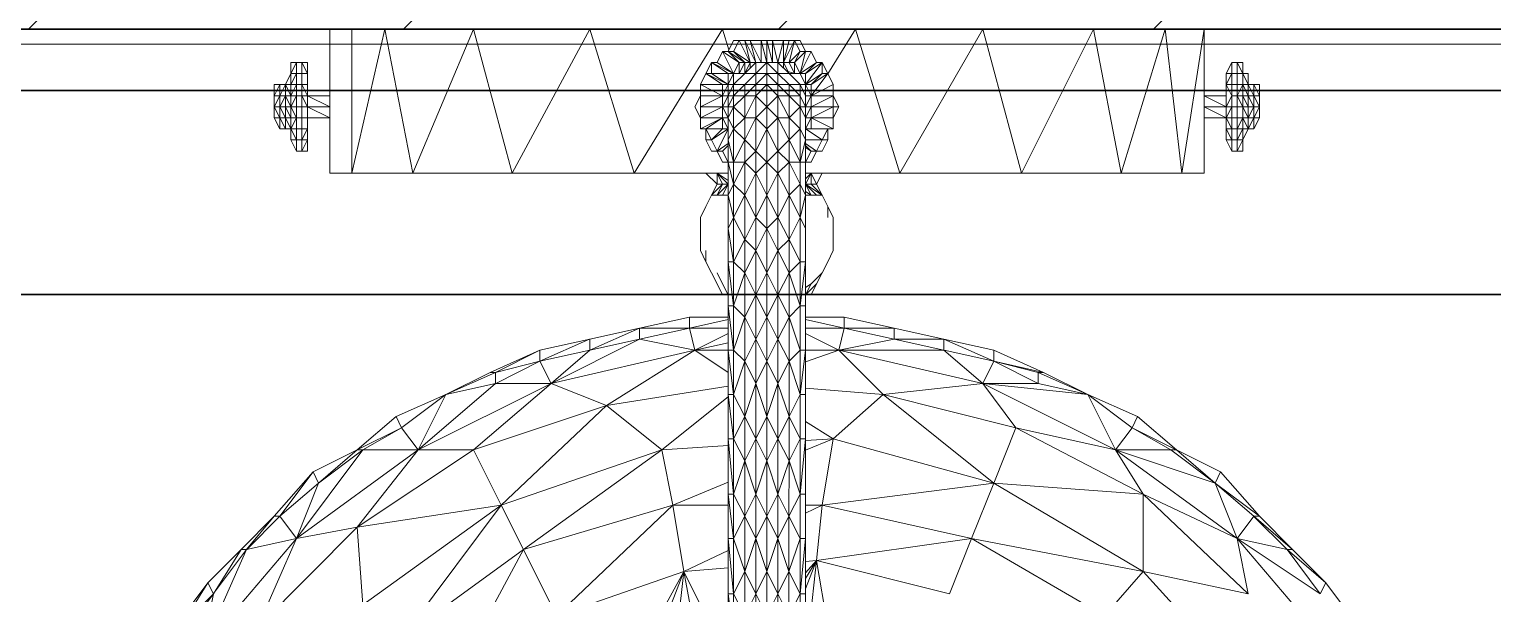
# Model space of a CAD drawing. Header units: millimetres. Extents: x 233224 to 234067, y -13631 to -11613.
# Drawn here: x 233494.55 to 233530.43, y -13573.92 to -13560.08 of the extents above; entities that cross this region are included whole.
import ezdxf

# ---------------------------------------------------------------- set-up
doc = ezdxf.new("R2010")
doc.units = ezdxf.units.MM
doc.header["$MEASUREMENT"] = 0
for name, color, linetype, lineweight, true_color in [('2D Drafting - General_Pen_No__4', 7, 'Continuous', 20, 0x029e21), ('Int - Furniture _Pen_No__4', 7, 'Continuous', 20, 0x029e21), ('Structural - Bearing_Pen_No__107', 7, 'Continuous', 13, 0xaaaaaa), ('Structural - Bearing_Pen_No__90', 7, 'Continuous', 20, 0x00bfbf)]:
    doc.layers.add(name, color=color, linetype=linetype, lineweight=lineweight, true_color=true_color)
doc.layers.add('Int - Furniture', color=7, linetype='Continuous')
doc.layers.add('Structural - Bearing', color=7, linetype='Continuous')
doc.layers.add('Structural - Bearing_Pen_No__27', color=7, linetype='Continuous', lineweight=35)
doc.layers.add('Structural - Bearing_Pen_No__7', color=7, linetype='Continuous', lineweight=35)

# ---------------------------------------------------------------- blocks, each defined once
blk = doc.blocks.new('Slab_11', base_point=(228184.73, -13713.38))
at = {"layer": 'Structural - Bearing_Pen_No__7', "linetype": 'Continuous', "flags": 128}
for points in [[(228184.73, -13713.38), (228184.74, -13113.38), (228884.74, -13113.39), (228884.73, -13713.39)], [(228234.73, -13663.38), (228834.73, -13663.39), (228834.73, -13163.39), (228234.73, -13163.38)]]:
    blk.add_lwpolyline(points, close=True, dxfattribs=at)
blk = doc.blocks.new('Slab_12', base_point=(228234.73, -13663.38))
at = {"layer": 'Structural - Bearing_Pen_No__7', "linetype": 'Continuous', "flags": 128}
blk.add_lwpolyline([(228234.73, -13663.38), (228234.73, -13163.38), (228834.73, -13163.39), (228834.73, -13663.39)], close=True, dxfattribs=at)
blk = doc.blocks.new('Wall_22', base_point=(231723.96, -13098.41))
at = {"layer": 'Structural - Bearing_Pen_No__107', "linetype": 'Continuous'}
h = blk.add_hatch(dxfattribs=at)
h.set_pattern_fill('COMMON_BRICK', color=256, style=0, pattern_type=2)
h.set_pattern_definition([(45, (0, 0), (-45.96194, 45.96194), [])])
h.paths.add_polyline_path([(228245.51, -13048.38), (228245.51, -13098.38), (228984.74, -13098.39), (228984.74, -13048.39)])
at = {"layer": 'Structural - Bearing_Pen_No__27', "linetype": 'Continuous', "flags": 128}
blk.add_lwpolyline([(228245.51, -13098.38), (228984.74, -13098.39)], dxfattribs=at)
blk = doc.blocks.new('SAILOR AP1 D20-UZUNKOLLU')
at = {"layer": 'Int - Furniture _Pen_No__4', "linetype": 'Continuous'}
for p, q in [((13096.5, -785.47), (13107.35, -793.61)), ((13091.08, -792.25), (13118.21, -815.31)), ((13104.64, -794.96), (13107.35, -793.61)), ((13104.64, -794.96), (13118.21, -815.31)), ((13104.64, -794.96), (13115.49, -803.1)), ((13107.35, -793.61), (13115.49, -803.1)), ((13107.35, -793.61), (13115.49, -801.75)), ((13115.49, -801.75), (13123.63, -811.24)), ((13115.49, -801.75), (13123.63, -809.89)), ((13115.49, -803.1), (13115.49, -801.75)), ((13115.49, -803.1), (13123.61, -811.22)), ((13118.21, -815.31), (13115.49, -803.1)), ((13123.63, -809.89), (13131.77, -820.74)), ((13123.63, -809.89), (13134.49, -819.38)), ((13123.63, -811.24), (13123.63, -809.89)), ((13218.6, -811.24), (13221.31, -809.89)), ((13221.31, -811.24), (13224.02, -809.89)), ((13224.02, -809.89), (13221.31, -809.89)), ((13221.31, -810.57), (13221.31, -809.89)), ((13221.31, -811.24), (13221.31, -810.57)), ((13224.02, -809.89), (13224.02, -811.24)), ((13224.02, -809.89), (13226.74, -811.24)), ((13224.02, -809.89), (13226.74, -809.89)), ((13229.45, -809.89), (13226.74, -809.89)), ((13229.45, -811.24), (13226.74, -809.89)), ((13226.74, -811.24), (13226.74, -809.89)), ((13229.45, -811.24), (13229.45, -809.89)), ((13080.22, -811.24), (13110.07, -838.37)), ((13104.64, -812.6), (13129.06, -838.37)), ((13110.07, -838.37), (13104.64, -812.6)), ((13104.64, -812.6), (13118.21, -815.31)), ((13118.21, -815.31), (13123.63, -811.24)), ((13123.61, -811.22), (13123.63, -811.24)), ((13123.63, -811.24), (13131.75, -820.72)), ((13213.17, -815.31), (13215.88, -813.96)), ((13213.17, -815.31), (13213.17, -813.96)), ((13213.17, -813.96), (13215.88, -813.96)), ((13215.88, -813.96), (13218.6, -812.6)), ((13215.88, -815.31), (13218.6, -813.96)), ((13215.88, -813.96), (13218.6, -813.96)), ((13215.88, -815.31), (13215.88, -813.96)), ((13218.6, -812.6), (13221.31, -811.24)), ((13218.6, -811.24), (13221.31, -811.24)), ((13218.6, -812.6), (13218.6, -811.24)), ((13218.6, -812.6), (13221.31, -812.6)), ((13221.31, -813.96), (13218.6, -812.6)), ((13218.6, -813.96), (13218.6, -812.6)), ((13218.6, -815.31), (13221.31, -813.96)), ((13221.31, -813.96), (13218.6, -813.96)), ((13218.6, -815.31), (13218.6, -813.96)), ((13221.31, -812.6), (13224.02, -811.24)), ((13224.02, -811.24), (13221.31, -811.24)), ((13221.31, -812.6), (13221.31, -811.24)), ((13221.31, -812.6), (13224.02, -812.6)), ((13224.02, -813.96), (13221.31, -812.6)), ((13221.31, -813.96), (13221.31, -812.6)), ((13224.02, -813.96), (13221.31, -813.96)), ((13221.31, -815.31), (13221.31, -813.96)), ((13224.02, -811.24), (13224.02, -812.6)), ((13226.74, -811.24), (13224.02, -811.24)), ((13224.02, -811.24), (13226.74, -812.6)), ((13224.02, -812.6), (13224.02, -813.96)), ((13226.74, -813.96), (13224.02, -812.6)), ((13224.02, -812.6), (13226.74, -812.6)), ((13224.02, -813.96), (13224.02, -815.31)), ((13224.02, -813.96), (13226.74, -815.31)), ((13224.02, -813.96), (13226.74, -813.96)), ((13226.74, -811.24), (13229.45, -811.24)), ((13229.45, -812.6), (13226.74, -811.24)), ((13226.74, -812.6), (13226.74, -811.24)), ((13226.74, -812.6), (13229.45, -812.6)), ((13229.45, -813.96), (13226.74, -812.6)), ((13226.74, -813.96), (13226.74, -812.6)), ((13226.74, -815.31), (13229.45, -813.96)), ((13226.74, -813.96), (13229.45, -813.96)), ((13226.74, -815.31), (13226.74, -813.96)), ((13229.45, -812.6), (13229.45, -811.24)), ((13229.45, -812.6), (13232.16, -812.6)), ((13232.16, -813.96), (13229.45, -812.6)), ((13229.45, -813.96), (13229.45, -812.6)), ((13229.45, -813.96), (13232.16, -813.96)), ((13229.45, -815.31), (13229.45, -813.96)), ((13232.16, -813.96), (13232.16, -812.6)), ((13232.16, -813.96), (13234.88, -813.96)), ((13234.88, -815.31), (13232.16, -813.96)), ((13232.16, -815.31), (13232.16, -813.96)), ((13234.88, -815.31), (13234.88, -813.96)), ((13118.21, -815.31), (13139.92, -845.16)), ((13129.06, -838.37), (13118.21, -815.31)), ((13118.21, -815.31), (13131.77, -820.74)), ((13213.17, -815.31), (13213.17, -816.67)), ((13215.88, -815.31), (13213.17, -815.31)), ((13215.88, -816.67), (13213.17, -816.67)), ((13215.88, -818.02), (13213.17, -816.67)), ((13215.88, -815.31), (13218.6, -815.31)), ((13215.88, -816.67), (13215.88, -815.31)), ((13215.88, -816.67), (13218.6, -816.67)), ((13218.6, -818.02), (13215.88, -816.67)), ((13215.88, -818.02), (13215.88, -816.67)), ((13218.6, -815.31), (13218.6, -816.67)), ((13218.6, -815.31), (13221.31, -815.31)), ((13218.6, -816.67), (13221.31, -816.67)), ((13221.31, -818.02), (13218.6, -816.67)), ((13218.6, -818.02), (13218.6, -816.67)), ((13221.31, -815.31), (13224.02, -815.31)), ((13221.31, -816.67), (13221.31, -815.31)), ((13224.02, -816.67), (13221.31, -816.67)), ((13221.31, -818.02), (13221.31, -816.67)), ((13224.02, -816.67), (13221.31, -818.02)), ((13224.02, -815.31), (13224.02, -816.67)), ((13226.74, -815.31), (13224.02, -815.31)), ((13224.02, -818.02), (13226.74, -816.67)), ((13224.02, -818.02), (13224.02, -816.67)), ((13226.74, -816.67), (13224.02, -816.67)), ((13226.74, -815.31), (13229.45, -815.31)), ((13226.74, -815.31), (13226.74, -816.67)), ((13229.45, -818.02), (13226.74, -816.67)), ((13226.74, -816.67), (13229.45, -816.67)), ((13229.45, -815.31), (13232.16, -815.31)), ((13229.45, -815.31), (13229.45, -816.67)), ((13229.45, -818.02), (13232.16, -816.67)), ((13229.45, -816.67), (13232.16, -816.67)), ((13229.45, -818.02), (13229.45, -816.67)), ((13232.16, -815.31), (13234.88, -815.31)), ((13232.16, -816.67), (13232.16, -815.31)), ((13232.16, -818.02), (13234.88, -816.67)), ((13234.88, -816.67), (13232.16, -816.67)), ((13232.16, -818.02), (13232.16, -816.67)), ((13234.88, -815.31), (13234.88, -816.67)), ((13131.75, -820.72), (13131.77, -820.74)), ((13131.77, -820.74), (13134.49, -819.38)), ((13131.77, -820.74), (13139.92, -845.16)), ((13131.77, -820.74), (13139.89, -831.56)), ((13131.77, -820.74), (13139.92, -830.23)), ((13134.49, -819.38), (13139.92, -830.23)), ((13215.88, -818.02), (13218.6, -818.02)), ((13218.6, -818.02), (13221.31, -818.02)), ((13224.02, -823.45), (13221.31, -818.02)), ((13221.31, -823.44), (13221.31, -818.02)), ((13221.31, -818.02), (13224.02, -818.02)), ((13224.02, -818.02), (13224.02, -823.45)), ((13226.74, -823.45), (13224.02, -818.02)), ((13224.02, -818.02), (13229.45, -818.02)), ((13226.74, -823.45), (13226.74, -818.02)), ((13229.45, -818.02), (13232.16, -818.02)), ((13207.75, -828.88), (13243.02, -823.45)), ((13207.75, -823.45), (13243.02, -823.45)), ((13207.75, -828.88), (13207.75, -823.45)), ((13221.31, -823.45), (13221.31, -823.44)), ((13243.02, -823.45), (13243.02, -832.95)), ((13139.89, -831.56), (13139.92, -831.59)), ((13139.92, -830.23), (13139.93, -830.26)), ((13139.92, -830.23), (13148.06, -839.73)), ((13139.92, -831.59), (13139.92, -830.23)), ((13139.92, -831.59), (13145.34, -841.09)), ((13139.92, -845.16), (13139.92, -831.59)), ((13139.93, -830.26), (13145.34, -841.09)), ((13207.75, -828.88), (13243.02, -832.95)), ((13207.75, -843.8), (13207.75, -828.88)), ((13207.75, -843.8), (13243.02, -832.95)), ((13243.02, -832.95), (13243.02, -850.58)), ((13099.22, -847.87), (13110.07, -838.37)), ((13110.07, -838.37), (13118.21, -880.43)), ((13110.07, -838.37), (13131.77, -875)), ((13110.07, -838.37), (13129.06, -838.37)), ((13129.06, -838.37), (13131.77, -875)), ((13129.06, -838.37), (13145.34, -869.57)), ((13129.06, -838.37), (13139.92, -845.16)), ((13139.92, -845.16), (13145.34, -841.09)), ((13145.34, -841.09), (13148.06, -839.73)), ((13145.34, -841.09), (13153.46, -851.91)), ((13148.06, -839.73), (13153.48, -851.94)), ((13139.92, -845.16), (13156.2, -877.71)), ((13145.34, -869.57), (13139.92, -845.16)), ((13139.92, -845.16), (13153.48, -851.94)), ((13207.75, -843.8), (13243.02, -850.58)), ((13207.75, -868.22), (13207.75, -843.8)), ((13099.22, -847.87), (13118.21, -880.43)), ((13153.46, -851.91), (13153.48, -851.94)), ((13153.48, -851.94), (13156.2, -877.71)), ((13153.48, -851.94), (13156.19, -864.12)), ((13153.48, -851.94), (13158.9, -864.15)), ((13153.48, -851.94), (13158.9, -862.79)), ((13207.75, -868.22), (13243.02, -850.58)), ((13243.02, -850.58), (13243.02, -877.7)), ((13156.19, -864.12), (13156.2, -864.15)), ((13156.2, -864.15), (13161.62, -875)), ((13156.2, -877.71), (13156.2, -864.15)), ((13156.2, -864.15), (13158.9, -864.15)), ((13158.9, -862.79), (13161.62, -875)), ((13158.9, -862.79), (13164.34, -875)), ((13158.9, -864.15), (13158.9, -862.79)), ((13158.9, -864.15), (13161.62, -875)), ((13131.77, -875), (13145.34, -869.57)), ((13145.34, -869.57), (13153.48, -902.13)), ((13145.34, -869.57), (13156.2, -877.71)), ((13207.75, -868.22), (13243.02, -877.71)), ((13207.75, -898.06), (13207.75, -868.22)), ((13118.21, -880.43), (13131.77, -875)), ((13131.77, -875), (13126.35, -917.05)), ((13131.77, -875), (13142.63, -914.34)), ((13131.77, -875), (13153.48, -902.13)), ((13156.2, -877.71), (13161.62, -875)), ((13161.62, -875), (13164.33, -887.18)), ((13161.62, -875), (13167.05, -887.21)), ((13161.62, -875), (13164.34, -875)), ((13164.34, -875), (13167.05, -887.21)), ((13153.48, -902.13), (13156.2, -877.71)), ((13156.2, -877.71), (13164.34, -912.98)), ((13156.2, -877.71), (13164.34, -887.21)), ((13207.75, -898.06), (13243.02, -877.71)), ((13243.02, -877.71), (13243.02, -877.7)), ((13243.02, -877.71), (13243.02, -908.91)), ((13104.64, -885.85), (13118.21, -880.43)), ((13118.21, -880.43), (13112.79, -918.41)), ((13118.21, -880.43), (13126.35, -917.05)), ((13104.64, -885.85), (13112.79, -918.41)), ((13164.33, -887.18), (13164.34, -887.21)), ((13164.34, -887.21), (13164.34, -912.98)), ((13164.34, -887.21), (13167.05, -899.42)), ((13164.34, -887.21), (13167.05, -887.21)), ((13167.05, -887.21), (13167.05, -899.42)), ((13167.05, -887.21), (13169.76, -899.42)), ((13164.34, -912.98), (13167.05, -899.42)), ((13167.05, -899.42), (13169.76, -911.63)), ((13167.05, -899.42), (13169.76, -899.42)), ((13169.76, -899.42), (13169.76, -899.44)), ((13169.76, -899.42), (13172.47, -911.63)), ((13169.76, -899.44), (13169.76, -911.63)), ((13207.75, -898.06), (13243.02, -908.91)), ((13207.75, -921.12), (13207.75, -898.06)), ((13142.63, -914.34), (13153.48, -902.13)), ((13153.48, -902.13), (13155, -921.12)), ((13153.48, -902.13), (13164.34, -912.98)), ((13232.07, -915.65), (13243.02, -908.91)), ((13243.02, -908.91), (13243.02, -941.47)), ((13088.36, -914.34), (13112.79, -918.41)), ((13126.35, -917.05), (13142.63, -914.34)), ((13142.63, -914.34), (13139.83, -921.12)), ((13142.63, -914.34), (13142.19, -921.12)), ((13142.63, -914.34), (13146.87, -921.12)), ((13161.47, -921.12), (13164.34, -912.98)), ((13164.34, -912.98), (13169.76, -911.63)), ((13164.34, -912.98), (13164.34, -921.12)), ((13164.34, -912.98), (13168.41, -921.12)), ((13169.76, -911.63), (13169.76, -921.12)), ((13169.76, -911.63), (13171.87, -921.12)), ((13169.76, -911.63), (13172.47, -911.63)), ((13172.47, -911.63), (13172.47, -921.12)), ((13186.04, -915.7), (13188.75, -914.34)), ((13191.47, -914.34), (13188.75, -914.34)), ((13194.18, -914.34), (13191.47, -914.34)), ((13196.89, -914.34), (13194.18, -914.34)), ((13199.61, -915.7), (13196.89, -914.34)), ((13221.31, -914.34), (13218.6, -914.34)), ((13221.31, -919.77), (13218.6, -914.34)), ((13218.6, -919.77), (13218.6, -914.34)), ((13224.02, -912.98), (13221.31, -914.34)), ((13224.02, -914.34), (13221.31, -914.34)), ((13221.31, -919.77), (13224.02, -914.34)), ((13221.31, -919.77), (13221.31, -914.34)), ((13226.74, -914.34), (13224.02, -912.98)), ((13224.02, -914.34), (13224.02, -912.98)), ((13226.74, -914.34), (13224.02, -914.34)), ((13224.02, -919.77), (13226.74, -914.34)), ((13224.02, -919.77), (13224.02, -914.34)), ((13229.45, -914.34), (13226.74, -914.34)), ((13226.74, -919.77), (13229.45, -914.34)), ((13226.74, -919.77), (13226.74, -914.34)), ((13232.16, -915.7), (13229.45, -914.34)), ((13112.79, -918.41), (13126.35, -917.05)), ((13126.35, -917.05), (13124.4, -921.12)), ((13126.35, -917.05), (13126.35, -921.12)), ((13180.61, -919.77), (13183.33, -917.05)), ((13183.33, -917.05), (13180.61, -918.41)), ((13186.04, -915.7), (13183.33, -917.05)), ((13199.61, -915.7), (13196.89, -915.7)), ((13202.32, -917.05), (13199.61, -915.7)), ((13202.32, -917.05), (13202.32, -918.41)), ((13202.32, -917.05), (13205.03, -921.12)), ((13202.32, -917.05), (13205.03, -919.77)), ((13202.32, -917.05), (13205.03, -918.41)), ((13205.03, -918.41), (13207.75, -917.05)), ((13215.88, -915.7), (13213.17, -917.05)), ((13213.17, -917.05), (13213.17, -918.41)), ((13215.88, -917.05), (13213.17, -918.41)), ((13218.6, -915.7), (13215.88, -915.7)), ((13218.6, -915.7), (13215.88, -917.05)), ((13215.88, -917.05), (13215.88, -915.7)), ((13218.6, -921.12), (13215.88, -917.05)), ((13215.88, -921.12), (13215.88, -917.05)), ((13226.74, -919.77), (13232.16, -915.7)), ((13229.45, -919.77), (13232.16, -915.7)), ((13229.45, -921.12), (13234.88, -917.05)), ((13229.45, -921.12), (13232.16, -917.05)), ((13229.45, -919.77), (13232.16, -917.05)), ((13234.88, -917.05), (13232.16, -915.7)), ((13232.16, -917.05), (13232.16, -915.7)), ((13232.16, -921.12), (13234.88, -917.05)), ((13234.88, -917.05), (13232.16, -917.05)), ((13234.88, -918.41), (13234.88, -917.05)), ((13088.36, -921.12), (13112.79, -918.41)), ((13093.79, -921.12), (13104.64, -921.12)), ((13118.21, -921.12), (13104.64, -921.12)), ((13118.21, -921.12), (13104.64, -922.48)), ((13104.64, -922.48), (13104.64, -921.12)), ((13105.82, -921.12), (13112.79, -918.41)), ((13108.35, -921.12), (13112.79, -918.41)), ((13112.79, -918.41), (13109.74, -921.12)), ((13112.79, -918.41), (13112.56, -921.12)), ((13118.21, -921.12), (13129.06, -921.12)), ((13118.21, -922.48), (13118.21, -921.12)), ((13142.63, -921.12), (13129.06, -921.12)), ((13142.63, -921.12), (13129.06, -922.48)), ((13129.06, -922.48), (13129.06, -921.12)), ((13142.63, -921.12), (13153.48, -921.12)), ((13142.63, -922.48), (13142.63, -921.12)), ((13164.34, -921.12), (13153.48, -921.12)), ((13164.34, -921.12), (13153.48, -922.48)), ((13153.48, -922.48), (13153.48, -921.12)), ((13164.34, -921.12), (13175.19, -921.12)), ((13164.34, -922.48), (13164.34, -921.12)), ((13186.04, -921.12), (13175.19, -921.12)), ((13186.04, -921.12), (13175.19, -922.48)), ((13175.19, -922.48), (13175.19, -921.12)), ((13180.61, -918.41), (13177.9, -919.77)), ((13177.9, -921.12), (13180.61, -918.41)), ((13180.61, -919.77), (13177.9, -921.12)), ((13177.9, -919.77), (13177.9, -921.12)), ((13180.61, -919.77), (13179.71, -921.12)), ((13186.04, -921.12), (13194.18, -921.12)), ((13186.04, -922.48), (13186.04, -921.12)), ((13202.32, -921.12), (13194.18, -921.12)), ((13196.89, -922.48), (13194.18, -921.12)), ((13202.32, -921.12), (13196.89, -922.48)), ((13202.32, -918.41), (13202.32, -919.77)), ((13202.32, -918.41), (13205.03, -921.12)), ((13202.32, -919.77), (13202.32, -921.12)), ((13202.32, -919.77), (13203.22, -921.12)), ((13202.32, -919.77), (13205.03, -921.12)), ((13202.32, -921.12), (13210.46, -921.12)), ((13205.03, -922.48), (13202.32, -921.12)), ((13205.03, -918.41), (13205.03, -919.77)), ((13205.03, -918.41), (13207.75, -919.77)), ((13205.03, -919.77), (13205.03, -921.12)), ((13205.03, -921.12), (13207.75, -919.77)), ((13205.03, -919.77), (13207.75, -919.77)), ((13206.39, -921.12), (13207.75, -919.77)), ((13213.17, -918.41), (13210.46, -919.77)), ((13210.46, -919.77), (13210.46, -921.12)), ((13213.17, -919.77), (13210.46, -921.12)), ((13215.88, -921.12), (13210.46, -921.12)), ((13215.88, -921.12), (13210.46, -922.48)), ((13210.46, -922.48), (13210.46, -921.12)), ((13213.17, -918.41), (13213.17, -919.77)), ((13214.98, -921.12), (13213.17, -918.41)), ((13214.53, -921.12), (13213.17, -919.77)), ((13214.07, -921.12), (13213.17, -919.77)), ((13215.88, -921.12), (13221.31, -921.12)), ((13218.6, -922.48), (13215.88, -921.12)), ((13221.31, -919.77), (13218.6, -919.77)), ((13221.31, -919.77), (13218.6, -921.12)), ((13218.6, -921.12), (13218.6, -919.77)), ((13221.31, -921.12), (13224.02, -919.77)), ((13224.02, -919.77), (13221.31, -919.77)), ((13221.31, -921.12), (13221.31, -919.77)), ((13224.02, -921.12), (13221.31, -921.12)), ((13224.02, -922.48), (13221.31, -921.12)), ((13226.74, -919.77), (13224.02, -919.77)), ((13224.02, -921.12), (13226.74, -919.77)), ((13224.02, -921.12), (13224.02, -919.77)), ((13224.02, -921.12), (13226.74, -921.12)), ((13226.74, -922.48), (13224.02, -921.12)), ((13224.02, -921.12), (13224.02, -922.48)), ((13229.45, -919.77), (13226.74, -919.77)), ((13229.45, -921.12), (13226.74, -919.77)), ((13226.74, -921.12), (13226.74, -919.77)), ((13229.45, -921.12), (13226.74, -921.12)), ((13229.45, -922.48), (13226.74, -921.12)), ((13229.45, -921.12), (13229.45, -919.77)), ((13232.16, -921.12), (13229.45, -921.12)), ((13229.45, -921.12), (13232.16, -922.48)), ((13229.45, -921.12), (13229.45, -922.48)), ((13232.16, -922.48), (13234.88, -918.41)), ((13232.16, -921.12), (13234.88, -918.41)), ((13232.16, -922.48), (13237.59, -919.77)), ((13232.16, -922.48), (13237.59, -921.12)), ((13232.16, -921.12), (13232.16, -922.48)), ((13237.59, -919.77), (13234.88, -918.41)), ((13234.88, -923.84), (13237.59, -921.12)), ((13237.59, -921.12), (13237.59, -919.77)), ((13240.3, -922.48), (13237.59, -921.12)), ((13237.59, -922.48), (13237.59, -921.12)), ((13104.64, -922.48), (13093.79, -922.48)), ((13099.22, -925.19), (13104.64, -922.48)), ((13110.07, -925.19), (13099.22, -925.19)), ((13104.64, -927.91), (13099.22, -925.19)), ((13118.21, -922.48), (13104.64, -922.48)), ((13110.07, -925.19), (13104.64, -922.48)), ((13110.07, -925.19), (13104.64, -927.91)), ((13110.07, -925.19), (13118.21, -922.48)), ((13123.63, -925.19), (13110.07, -925.19)), ((13118.21, -927.91), (13110.07, -925.19)), ((13129.06, -922.48), (13118.21, -922.48)), ((13123.63, -925.19), (13118.21, -922.48)), ((13123.63, -925.19), (13118.21, -927.91)), ((13123.63, -925.19), (13129.06, -922.48)), ((13137.2, -925.19), (13123.63, -925.19)), ((13129.06, -927.91), (13123.63, -925.19)), ((13142.63, -922.48), (13129.06, -922.48)), ((13137.2, -925.19), (13129.06, -922.48)), ((13137.2, -925.19), (13129.06, -927.91)), ((13137.2, -925.19), (13142.63, -922.48)), ((13148.06, -925.19), (13137.2, -925.19)), ((13142.63, -927.91), (13137.2, -925.19)), ((13153.48, -922.48), (13142.63, -922.48)), ((13148.06, -925.19), (13142.63, -922.48)), ((13148.06, -925.19), (13142.63, -927.91)), ((13148.06, -925.19), (13153.48, -922.48)), ((13161.62, -925.19), (13148.06, -925.19)), ((13156.2, -927.91), (13148.06, -925.19)), ((13164.34, -922.48), (13153.48, -922.48)), ((13161.62, -925.19), (13153.48, -922.48)), ((13161.62, -925.19), (13156.2, -927.91)), ((13161.62, -925.19), (13164.34, -922.48)), ((13172.47, -925.19), (13161.62, -925.19)), ((13167.05, -927.91), (13161.62, -925.19)), ((13175.19, -922.48), (13164.34, -922.48)), ((13172.47, -925.19), (13164.34, -922.48)), ((13172.47, -925.19), (13167.05, -927.91)), ((13172.47, -925.19), (13175.19, -922.48)), ((13183.33, -925.19), (13172.47, -925.19)), ((13177.9, -927.91), (13172.47, -925.19)), ((13186.04, -922.48), (13175.19, -922.48)), ((13183.33, -925.19), (13175.19, -922.48)), ((13183.33, -925.19), (13177.9, -927.91)), ((13183.33, -925.19), (13186.04, -922.48)), ((13191.47, -925.19), (13183.33, -925.19)), ((13188.75, -927.91), (13183.33, -925.19)), ((13196.89, -922.48), (13186.04, -922.48)), ((13191.47, -925.19), (13186.04, -922.48)), ((13191.47, -925.19), (13188.75, -927.91)), ((13191.47, -925.19), (13196.89, -922.48)), ((13202.32, -925.19), (13191.47, -925.19)), ((13196.89, -927.91), (13191.47, -925.19)), ((13205.03, -922.48), (13196.89, -922.48)), ((13202.32, -925.19), (13196.89, -922.48)), ((13202.32, -925.19), (13196.89, -927.91)), ((13202.32, -925.19), (13205.03, -922.48)), ((13210.46, -925.19), (13202.32, -925.19)), ((13207.75, -927.91), (13202.32, -925.19)), ((13210.46, -922.48), (13205.03, -922.48)), ((13210.46, -925.19), (13205.03, -922.48)), ((13210.46, -925.19), (13207.75, -927.91)), ((13218.6, -922.48), (13210.46, -922.48)), ((13215.88, -925.19), (13210.46, -922.48)), ((13210.46, -925.19), (13210.46, -922.48)), ((13215.88, -925.19), (13210.46, -925.19)), ((13213.17, -927.91), (13210.46, -925.19)), ((13215.88, -925.19), (13213.17, -927.91)), ((13215.88, -925.19), (13218.6, -922.48)), ((13221.31, -925.19), (13215.88, -925.19)), ((13221.31, -927.91), (13215.88, -925.19)), ((13224.02, -922.48), (13218.6, -922.48)), ((13221.31, -925.19), (13218.6, -922.48)), ((13221.31, -925.19), (13224.02, -922.48)), ((13226.74, -925.19), (13221.31, -925.19)), ((13226.74, -927.91), (13221.31, -925.19)), ((13221.31, -925.19), (13221.31, -927.91)), ((13226.74, -922.48), (13224.02, -922.48)), ((13226.74, -925.19), (13224.02, -922.48)), ((13229.45, -922.48), (13226.74, -922.48)), ((13229.45, -925.19), (13226.74, -922.48)), ((13226.74, -925.19), (13226.74, -922.48)), ((13229.45, -925.19), (13226.74, -925.19)), ((13229.45, -927.91), (13226.74, -925.19)), ((13226.74, -925.19), (13226.74, -927.91)), ((13229.45, -922.48), (13232.16, -925.19)), ((13229.45, -925.19), (13229.45, -922.48)), ((13232.16, -927.91), (13229.45, -925.19)), ((13229.45, -925.19), (13229.45, -927.91)), ((13234.88, -923.84), (13232.16, -922.48)), ((13232.16, -922.48), (13232.16, -925.19)), ((13234.88, -925.19), (13232.16, -923.84)), ((13232.16, -923.84), (13234.88, -923.84)), ((13232.16, -923.84), (13232.84, -925.87)), ((13232.16, -925.19), (13234.88, -926.55)), ((13234.88, -927.91), (13232.16, -925.19)), ((13232.16, -927.91), (13232.16, -925.19)), ((13234.88, -925.19), (13237.59, -922.48)), ((13234.88, -923.84), (13237.59, -922.48)), ((13234.88, -926.55), (13240.3, -923.84)), ((13234.88, -925.19), (13240.3, -923.84)), ((13234.88, -925.19), (13234.88, -923.84)), ((13234.88, -926.55), (13240.3, -925.19)), ((13234.88, -926.55), (13234.88, -925.19)), ((13240.3, -923.84), (13237.59, -922.48)), ((13240.3, -923.84), (13240.3, -922.48)), ((13240.3, -925.19), (13240.3, -923.84)), ((13240.3, -926.55), (13240.3, -925.19)), ((13104.64, -927.91), (13091.08, -927.91)), ((13099.22, -930.62), (13104.64, -927.91)), ((13118.21, -927.91), (13104.64, -927.91)), ((13104.64, -927.91), (13110.07, -930.62)), ((13110.07, -930.62), (13118.21, -927.91)), ((13129.06, -927.91), (13118.21, -927.91)), ((13118.21, -927.91), (13123.63, -930.62)), ((13123.63, -930.62), (13129.06, -927.91)), ((13142.63, -927.91), (13129.06, -927.91)), ((13129.06, -927.91), (13137.2, -930.62)), ((13137.2, -930.62), (13142.63, -927.91)), ((13156.2, -927.91), (13142.63, -927.91)), ((13142.63, -927.91), (13148.06, -930.62)), ((13148.06, -930.62), (13156.2, -927.91)), ((13167.05, -927.91), (13156.2, -927.91)), ((13156.2, -927.91), (13161.62, -930.62)), ((13161.62, -930.62), (13167.05, -927.91)), ((13177.9, -927.91), (13167.05, -927.91)), ((13167.05, -927.91), (13172.47, -930.62)), ((13172.47, -930.62), (13177.9, -927.91)), ((13188.75, -927.91), (13177.9, -927.91)), ((13177.9, -927.91), (13183.33, -930.62)), ((13183.33, -930.62), (13188.75, -927.91)), ((13196.89, -927.91), (13188.75, -927.91)), ((13188.75, -927.91), (13194.18, -930.62)), ((13194.18, -930.62), (13196.89, -927.91)), ((13207.75, -927.91), (13196.89, -927.91)), ((13196.89, -927.91), (13202.32, -930.62)), ((13202.32, -930.62), (13207.75, -927.91)), ((13213.17, -927.91), (13207.75, -927.91)), ((13207.75, -927.91), (13210.46, -930.62)), ((13210.46, -930.62), (13213.17, -927.91)), ((13221.31, -927.91), (13213.17, -927.91)), ((13213.17, -927.91), (13218.6, -930.62)), ((13218.6, -930.62), (13221.31, -927.91)), ((13226.74, -927.91), (13221.31, -927.91)), ((13221.31, -927.91), (13224.02, -930.62)), ((13224.02, -930.62), (13226.74, -927.91)), ((13229.45, -927.91), (13226.74, -927.91)), ((13226.74, -927.91), (13229.45, -930.62)), ((13232.16, -927.91), (13229.45, -927.91)), ((13229.45, -927.91), (13232.16, -930.62)), ((13229.45, -930.62), (13229.45, -927.91)), ((13234.88, -927.91), (13232.16, -927.91)), ((13232.16, -927.91), (13234.88, -930.62)), ((13232.16, -930.62), (13232.16, -927.91)), ((13233.52, -926.55), (13234.88, -926.55)), ((13234.88, -927.91), (13240.3, -926.55)), ((13234.88, -926.55), (13240.3, -926.55)), ((13234.88, -926.55), (13234.88, -927.91)), ((13234.88, -927.91), (13240.3, -929.26)), ((13234.88, -930.62), (13234.88, -927.91)), ((13240.3, -929.26), (13240.3, -926.55)), ((13099.22, -930.62), (13110.07, -930.62)), ((13104.64, -933.33), (13099.22, -930.62)), ((13104.64, -933.33), (13110.07, -930.62)), ((13110.07, -930.62), (13123.63, -930.62)), ((13118.21, -933.33), (13110.07, -930.62)), ((13118.21, -933.33), (13123.63, -930.62)), ((13123.63, -930.62), (13137.2, -930.62)), ((13129.06, -933.33), (13123.63, -930.62)), ((13129.06, -933.33), (13137.2, -930.62)), ((13137.2, -930.62), (13148.06, -930.62)), ((13142.63, -933.33), (13137.2, -930.62)), ((13142.63, -933.33), (13148.06, -930.62)), ((13148.06, -930.62), (13161.62, -930.62)), ((13156.2, -933.33), (13148.06, -930.62)), ((13156.2, -933.33), (13161.62, -930.62)), ((13161.62, -930.62), (13172.47, -930.62)), ((13167.05, -933.33), (13161.62, -930.62)), ((13167.05, -933.33), (13172.47, -930.62)), ((13172.47, -930.62), (13183.33, -930.62)), ((13177.9, -933.33), (13172.47, -930.62)), ((13177.9, -933.33), (13183.33, -930.62)), ((13183.33, -930.62), (13194.18, -930.62)), ((13188.75, -933.33), (13183.33, -930.62)), ((13188.75, -933.33), (13194.18, -930.62)), ((13194.18, -930.62), (13202.32, -930.62)), ((13196.89, -933.33), (13194.18, -930.62)), ((13196.89, -933.33), (13202.32, -930.62)), ((13202.32, -930.62), (13210.46, -930.62)), ((13207.75, -933.33), (13202.32, -930.62)), ((13207.75, -933.33), (13210.46, -930.62)), ((13210.46, -930.62), (13218.6, -930.62)), ((13213.17, -933.33), (13210.46, -930.62)), ((13213.17, -933.33), (13218.6, -930.62)), ((13218.6, -930.62), (13224.02, -930.62)), ((13221.31, -933.33), (13218.6, -930.62)), ((13221.31, -933.33), (13224.02, -930.62)), ((13224.02, -930.62), (13229.45, -930.62)), ((13226.74, -933.33), (13224.02, -930.62)), ((13226.74, -933.33), (13229.45, -930.62)), ((13229.45, -933.33), (13232.16, -930.62)), ((13229.45, -930.62), (13232.16, -930.62)), ((13229.45, -933.33), (13229.45, -930.62)), ((13232.16, -933.33), (13234.88, -930.62)), ((13232.16, -930.62), (13234.88, -930.62)), ((13232.16, -933.33), (13232.16, -930.62)), ((13234.88, -929.26), (13240.3, -930.62)), ((13234.88, -929.26), (13240.3, -929.26)), ((13234.88, -930.62), (13240.3, -931.98)), ((13234.88, -930.62), (13240.3, -930.62)), ((13234.88, -933.33), (13234.88, -930.62)), ((13234.88, -931.98), (13240.3, -934.69)), ((13234.88, -931.98), (13240.3, -931.98)), ((13240.3, -930.62), (13240.3, -929.26)), ((13240.3, -931.98), (13240.3, -930.62)), ((13240.3, -934.69), (13240.3, -931.98)), ((13104.64, -933.33), (13091.08, -933.33)), ((13099.22, -936.05), (13104.64, -933.33)), ((13110.07, -936.05), (13099.22, -936.05)), ((13104.64, -938.76), (13099.22, -936.05)), ((13118.21, -933.33), (13104.64, -933.33)), ((13110.07, -936.05), (13104.64, -933.33)), ((13110.07, -936.05), (13104.64, -938.76)), ((13110.07, -936.05), (13118.21, -933.33)), ((13123.63, -936.05), (13110.07, -936.05)), ((13118.21, -938.76), (13110.07, -936.05)), ((13129.06, -933.33), (13118.21, -933.33)), ((13123.63, -936.05), (13118.21, -933.33)), ((13123.63, -936.05), (13118.21, -938.76)), ((13123.63, -936.05), (13129.06, -933.33)), ((13137.2, -936.05), (13123.63, -936.05)), ((13129.06, -938.76), (13123.63, -936.05)), ((13142.63, -933.33), (13129.06, -933.33)), ((13137.2, -936.05), (13129.06, -933.33)), ((13137.2, -936.05), (13129.06, -938.76)), ((13137.2, -936.05), (13142.63, -933.33)), ((13148.06, -936.05), (13137.2, -936.05)), ((13142.63, -938.76), (13137.2, -936.05)), ((13156.2, -933.33), (13142.63, -933.33)), ((13148.06, -936.05), (13142.63, -933.33)), ((13148.06, -936.05), (13142.63, -938.76)), ((13148.06, -936.05), (13156.2, -933.33)), ((13161.62, -936.05), (13148.06, -936.05)), ((13153.48, -938.76), (13148.06, -936.05)), ((13161.62, -936.05), (13153.48, -938.76)), ((13167.05, -933.33), (13156.2, -933.33)), ((13161.62, -936.05), (13156.2, -933.33)), ((13161.62, -936.05), (13167.05, -933.33)), ((13172.47, -936.05), (13161.62, -936.05)), ((13164.34, -938.76), (13161.62, -936.05)), ((13172.47, -936.05), (13164.34, -938.76)), ((13177.9, -933.33), (13167.05, -933.33)), ((13172.47, -936.05), (13167.05, -933.33)), ((13172.47, -936.05), (13177.9, -933.33)), ((13183.33, -936.05), (13172.47, -936.05)), ((13175.19, -938.76), (13172.47, -936.05)), ((13183.33, -936.05), (13175.19, -938.76)), ((13188.75, -933.33), (13177.9, -933.33)), ((13183.33, -936.05), (13177.9, -933.33)), ((13183.33, -936.05), (13188.75, -933.33)), ((13191.47, -936.05), (13183.33, -936.05)), ((13186.04, -938.76), (13183.33, -936.05)), ((13191.47, -936.05), (13186.04, -938.76)), ((13196.89, -933.33), (13188.75, -933.33)), ((13191.47, -936.05), (13188.75, -933.33)), ((13191.47, -936.05), (13196.89, -933.33)), ((13202.32, -936.05), (13191.47, -936.05)), ((13196.89, -938.76), (13191.47, -936.05)), ((13207.75, -933.33), (13196.89, -933.33)), ((13202.32, -936.05), (13196.89, -933.33)), ((13202.32, -936.05), (13196.89, -938.76)), ((13202.32, -936.05), (13207.75, -933.33)), ((13210.46, -936.05), (13202.32, -936.05)), ((13205.03, -938.76), (13202.32, -936.05)), ((13210.46, -936.05), (13205.03, -938.76)), ((13213.17, -933.33), (13207.75, -933.33)), ((13210.46, -936.05), (13207.75, -933.33)), ((13210.46, -936.05), (13213.17, -933.33)), ((13215.88, -936.05), (13210.46, -936.05)), ((13215.88, -936.05), (13210.46, -938.76)), ((13210.46, -938.76), (13210.46, -936.05)), ((13221.31, -933.33), (13213.17, -933.33)), ((13215.88, -936.05), (13213.17, -933.33)), ((13215.88, -936.05), (13221.31, -933.33)), ((13221.31, -936.05), (13215.88, -936.05)), ((13218.6, -938.76), (13215.88, -936.05)), ((13221.31, -936.05), (13218.6, -938.76)), ((13221.31, -936.05), (13226.74, -933.33)), ((13226.74, -933.33), (13221.31, -933.33)), ((13221.31, -936.05), (13221.31, -933.33)), ((13226.74, -936.05), (13221.31, -936.05)), ((13224.02, -938.76), (13221.31, -936.05)), ((13226.74, -936.05), (13224.02, -938.76)), ((13226.74, -936.05), (13229.45, -933.33)), ((13229.45, -933.33), (13226.74, -933.33)), ((13226.74, -936.05), (13226.74, -933.33)), ((13229.45, -936.05), (13226.74, -936.05)), ((13229.45, -936.05), (13226.74, -938.76)), ((13226.74, -938.76), (13226.74, -936.05)), ((13229.45, -936.05), (13232.16, -933.33)), ((13232.16, -933.33), (13229.45, -933.33)), ((13229.45, -936.05), (13229.45, -933.33)), ((13229.45, -938.76), (13232.16, -936.05)), ((13229.45, -938.76), (13229.45, -936.05)), ((13232.16, -936.05), (13234.88, -933.33)), ((13234.88, -933.33), (13232.16, -933.33)), ((13232.16, -933.33), (13232.16, -936.05)), ((13234.88, -934.69), (13232.16, -936.05)), ((13232.16, -937.4), (13234.88, -936.05)), ((13232.16, -936.05), (13234.88, -936.05)), ((13232.16, -938.76), (13232.16, -936.05)), ((13233.52, -934.69), (13234.88, -934.69)), ((13234.88, -934.69), (13234.88, -933.33)), ((13234.88, -933.33), (13240.3, -936.05)), ((13234.88, -933.33), (13240.3, -934.69)), ((13234.88, -934.69), (13237.59, -938.76)), ((13234.88, -936.05), (13234.88, -934.69)), ((13234.88, -934.69), (13240.3, -937.4)), ((13234.88, -934.69), (13240.3, -936.05)), ((13234.88, -936.05), (13237.59, -940.12)), ((13234.88, -937.4), (13234.88, -936.05)), ((13234.88, -936.05), (13237.59, -938.76)), ((13240.3, -936.05), (13240.3, -934.69)), ((13240.3, -937.4), (13240.3, -936.05)), ((13104.64, -938.76), (13093.79, -938.76)), ((13104.64, -940.12), (13093.79, -938.76)), ((13118.21, -938.76), (13104.64, -938.76)), ((13118.2, -940.12), (13104.64, -938.76)), ((13104.64, -940.12), (13104.64, -938.76)), ((13129.06, -938.76), (13118.21, -938.76)), ((13129.06, -940.12), (13118.21, -938.76)), ((13118.21, -940.12), (13118.21, -938.76)), ((13142.63, -938.76), (13129.06, -938.76)), ((13142.62, -940.12), (13129.06, -938.76)), ((13129.06, -940.12), (13129.06, -938.76)), ((13153.48, -938.76), (13142.63, -938.76)), ((13153.48, -940.12), (13142.63, -938.76)), ((13142.63, -940.12), (13142.63, -938.76)), ((13164.34, -938.76), (13153.48, -938.76)), ((13164.33, -940.12), (13153.48, -938.76)), ((13153.48, -940.12), (13153.48, -938.76)), ((13175.19, -938.76), (13164.34, -938.76)), ((13175.19, -940.12), (13164.34, -938.76)), ((13164.34, -940.12), (13164.34, -938.76)), ((13186.04, -938.76), (13175.19, -938.76)), ((13186.04, -940.12), (13175.19, -938.76)), ((13175.19, -940.12), (13175.19, -938.76)), ((13196.89, -938.76), (13186.04, -938.76)), ((13194.18, -940.12), (13186.04, -938.76)), ((13186.04, -940.12), (13186.04, -938.76)), ((13194.18, -940.12), (13196.89, -938.76)), ((13205.03, -938.76), (13196.89, -938.76)), ((13202.32, -940.12), (13196.89, -938.76)), ((13202.32, -940.12), (13205.03, -938.76)), ((13210.46, -938.76), (13205.03, -938.76)), ((13210.46, -940.12), (13205.03, -938.76)), ((13218.6, -938.76), (13210.46, -938.76)), ((13215.88, -940.12), (13210.46, -938.76)), ((13210.46, -940.12), (13210.46, -938.76)), ((13215.88, -940.12), (13218.6, -938.76)), ((13224.02, -938.76), (13218.6, -938.76)), ((13221.31, -940.12), (13218.6, -938.76)), ((13221.31, -940.12), (13224.02, -938.76)), ((13224.02, -940.12), (13226.74, -938.76)), ((13226.74, -938.76), (13224.02, -938.76)), ((13224.02, -940.12), (13224.02, -938.76)), ((13226.74, -940.12), (13229.45, -938.76)), ((13229.45, -938.76), (13226.74, -938.76)), ((13226.74, -940.12), (13226.74, -938.76)), ((13229.45, -940.12), (13232.16, -938.76)), ((13232.16, -938.76), (13229.45, -938.76)), ((13229.45, -940.12), (13229.45, -938.76)), ((13232.16, -938.76), (13234.88, -937.4)), ((13232.16, -937.4), (13234.88, -937.4)), ((13232.16, -938.76), (13234.88, -944.19)), ((13232.16, -940.12), (13232.16, -938.76)), ((13232.16, -938.76), (13234.88, -942.83)), ((13232.16, -938.76), (13237.59, -941.47)), ((13234.88, -937.4), (13237.59, -941.47)), ((13234.88, -937.4), (13237.59, -940.12)), ((13237.59, -938.76), (13240.3, -937.4)), ((13237.59, -940.12), (13240.3, -938.76)), ((13237.59, -940.12), (13237.59, -938.76)), ((13237.98, -939.92), (13243.02, -941.47)), ((13240.3, -938.76), (13240.3, -937.4)), ((13088.36, -940.12), (13110.07, -950.97)), ((13104.64, -940.12), (13093.81, -940.12)), ((13118.2, -940.12), (13104.64, -940.12)), ((13110.98, -940.12), (13110.07, -950.97)), ((13115.28, -940.12), (13110.07, -950.97)), ((13118.2, -940.12), (13118.21, -940.12)), ((13118.23, -940.12), (13118.21, -940.12)), ((13129.06, -940.12), (13118.23, -940.12)), ((13126.35, -940.12), (13126.35, -953.68)), ((13131.96, -940.12), (13126.35, -953.68)), ((13142.62, -940.12), (13129.06, -940.12)), ((13140.97, -940.12), (13139.92, -956.39)), ((13139.92, -956.39), (13152.94, -940.12)), ((13142.62, -940.12), (13142.63, -940.12)), ((13153.48, -940.12), (13142.63, -940.12)), ((13155.54, -940.12), (13150.76, -969.96)), ((13153.49, -940.12), (13153.48, -940.12)), ((13164.33, -940.12), (13153.49, -940.12)), ((13158.91, -940.12), (13164.34, -948.25)), ((13164.33, -940.12), (13164.34, -940.12)), ((13164.34, -940.12), (13164.34, -948.25)), ((13164.34, -948.25), (13168.41, -940.12)), ((13166.14, -940.12), (13164.34, -948.25)), ((13164.35, -940.12), (13164.34, -940.12)), ((13175.19, -940.12), (13164.35, -940.12)), ((13169.76, -940.12), (13169.76, -949.61)), ((13171.87, -940.12), (13169.76, -949.61)), ((13172.47, -940.12), (13172.47, -949.61)), ((13186.04, -940.12), (13175.19, -940.12)), ((13177.9, -940.12), (13177.9, -941.47)), ((13177.9, -940.12), (13180.61, -941.47)), ((13180.61, -942.83), (13177.9, -941.47)), ((13183.33, -942.83), (13180.61, -941.47)), ((13180.61, -942.83), (13183.33, -944.19)), ((13194.18, -940.12), (13186.04, -940.12)), ((13202.32, -940.12), (13194.18, -940.12)), ((13202.32, -942.83), (13205.03, -940.12)), ((13202.32, -940.12), (13202.32, -941.47)), ((13202.32, -941.47), (13205.03, -940.12)), ((13210.46, -940.12), (13202.32, -940.12)), ((13202.32, -944.19), (13205.03, -941.47)), ((13202.32, -942.83), (13205.03, -941.47)), ((13202.32, -941.47), (13202.32, -942.83)), ((13202.32, -944.19), (13205.03, -942.83)), ((13202.32, -942.83), (13202.32, -944.19)), ((13205.03, -940.12), (13205.03, -941.47)), ((13205.03, -940.12), (13207.75, -942.83)), ((13205.03, -941.47), (13205.03, -942.83)), ((13205.03, -941.47), (13207.75, -942.83)), ((13205.03, -942.83), (13207.75, -945.54)), ((13205.03, -942.83), (13207.75, -942.83)), ((13205.94, -940.12), (13207.75, -942.83)), ((13207.75, -963.18), (13207.75, -940.12)), ((13207.75, -963.18), (13243.02, -941.47)), ((13210.46, -940.12), (13210.46, -941.47)), ((13210.46, -940.12), (13213.17, -941.47)), ((13215.88, -940.12), (13210.46, -940.12)), ((13210.46, -941.47), (13213.17, -942.83)), ((13214.53, -940.12), (13213.17, -941.47)), ((13214.98, -940.12), (13213.17, -942.83)), ((13218.6, -940.12), (13213.17, -942.83)), ((13213.17, -941.47), (13213.17, -942.83)), ((13213.17, -942.83), (13213.17, -944.19)), ((13213.17, -942.83), (13215.88, -944.19)), ((13218.6, -940.12), (13215.88, -944.19)), ((13221.31, -940.12), (13215.88, -940.12)), ((13218.6, -941.47), (13215.88, -944.19)), ((13218.6, -940.12), (13218.6, -941.47)), ((13218.6, -940.12), (13221.31, -941.47)), ((13218.6, -941.47), (13218.6, -945.54)), ((13221.31, -941.47), (13218.6, -945.54)), ((13218.6, -941.47), (13221.31, -941.47)), ((13221.31, -941.47), (13218.6, -946.9)), ((13221.31, -940.12), (13221.31, -941.47)), ((13221.31, -940.12), (13224.02, -941.47)), ((13224.02, -940.12), (13221.31, -940.12)), ((13221.31, -941.47), (13221.31, -946.9)), ((13224.02, -941.47), (13221.31, -946.9)), ((13221.31, -941.47), (13224.02, -941.47)), ((13224.02, -940.12), (13224.02, -941.47)), ((13226.74, -940.12), (13224.02, -941.47)), ((13226.74, -940.12), (13224.02, -940.12)), ((13224.02, -941.47), (13224.02, -946.9)), ((13226.74, -941.47), (13224.02, -946.9)), ((13224.02, -941.47), (13226.74, -941.47)), ((13226.74, -940.12), (13226.74, -941.47)), ((13226.74, -941.47), (13229.45, -940.12)), ((13229.45, -940.12), (13226.74, -940.12)), ((13226.74, -941.47), (13226.74, -946.9)), ((13226.74, -941.47), (13229.45, -946.9)), ((13226.74, -941.47), (13229.45, -941.47)), ((13229.45, -940.12), (13229.45, -941.47)), ((13229.45, -940.12), (13232.16, -945.54)), ((13229.45, -940.12), (13232.16, -944.19)), ((13232.16, -940.12), (13229.45, -940.12)), ((13229.45, -941.47), (13229.45, -946.9)), ((13229.45, -941.47), (13232.16, -945.54)), ((13232.16, -940.12), (13232.16, -944.19)), ((13232.16, -940.12), (13234.88, -944.19)), ((13234.88, -942.83), (13237.59, -941.47)), ((13234.88, -944.19), (13234.88, -942.83)), ((13237.59, -941.47), (13237.59, -940.12)), ((13243.02, -941.47), (13243.02, -974.03)), ((13088.36, -946.9), (13110.07, -950.97)), ((13186.04, -945.54), (13183.33, -944.19)), ((13188.75, -946.9), (13186.04, -945.54)), ((13188.75, -945.54), (13186.04, -945.54)), ((13191.47, -946.9), (13188.75, -946.9)), ((13194.18, -946.9), (13191.47, -946.9)), ((13196.89, -946.9), (13194.18, -946.9)), ((13196.89, -946.9), (13199.61, -945.54)), ((13202.32, -944.19), (13199.61, -945.54)), ((13213.17, -944.19), (13215.88, -945.54)), ((13215.88, -945.54), (13215.88, -944.19)), ((13215.88, -944.19), (13218.6, -945.54)), ((13215.88, -945.54), (13218.6, -945.54)), ((13218.6, -945.54), (13218.6, -946.9)), ((13218.6, -946.9), (13221.31, -946.9)), ((13221.31, -946.9), (13224.02, -946.9)), ((13221.31, -946.9), (13224.02, -948.25)), ((13224.02, -948.25), (13226.74, -946.9)), ((13224.02, -946.9), (13226.74, -946.9)), ((13226.74, -946.9), (13229.45, -946.9)), ((13229.45, -946.9), (13232.16, -945.54)), ((13232.16, -945.54), (13232.16, -944.19)), ((13232.16, -945.54), (13234.88, -944.19)), ((13232.16, -944.19), (13234.88, -944.19)), ((13150.76, -969.96), (13164.34, -948.25)), ((13164.34, -948.25), (13156.2, -983.53)), ((13164.34, -948.25), (13167.05, -961.82)), ((13164.34, -948.25), (13169.76, -949.61)), ((13169.76, -949.61), (13167.05, -961.8)), ((13169.76, -949.61), (13169.76, -961.82)), ((13172.47, -949.61), (13169.76, -961.82)), ((13169.76, -949.61), (13172.47, -949.61)), ((13110.07, -950.97), (13082.94, -965.89)), ((13085.65, -960.46), (13110.07, -950.97)), ((13085.65, -953.68), (13110.07, -950.97)), ((13110.07, -950.97), (13099.22, -982.17)), ((13126.35, -953.68), (13099.22, -982.17)), ((13110.07, -950.97), (13126.35, -953.68)), ((13126.35, -953.68), (13115.49, -990.31)), ((13126.35, -953.68), (13139.92, -956.39)), ((13139.92, -956.39), (13115.49, -990.31)), ((13139.92, -956.39), (13126.35, -995.73)), ((13139.92, -956.39), (13150.76, -969.96)), ((13167.05, -961.82), (13156.2, -983.53)), ((13167.05, -961.82), (13164.34, -974.03)), ((13169.76, -961.82), (13164.34, -974.03)), ((13167.05, -961.8), (13167.05, -961.82)), ((13169.76, -961.82), (13167.05, -974.03)), ((13167.05, -961.82), (13169.76, -961.82)), ((13207.75, -963.18), (13243.02, -974.03)), ((13207.75, -993.02), (13207.75, -963.18)), ((13150.76, -969.96), (13126.35, -995.73)), ((13150.76, -969.96), (13139.92, -1002.52)), ((13150.76, -969.96), (13156.2, -983.53)), ((13156.2, -983.53), (13164.34, -974.03)), ((13164.34, -974.03), (13161.62, -986.24)), ((13167.03, -974.06), (13161.62, -986.24)), ((13167.05, -974.03), (13164.34, -986.24)), ((13164.34, -974.03), (13167.05, -974.03)), ((13167.05, -974.03), (13167.03, -974.06)), ((13207.75, -993.02), (13243.02, -974.03)), ((13243.02, -974.03), (13243.02, -1002.52)), ((13099.22, -982.17), (13115.49, -990.31)), ((13156.2, -983.53), (13139.92, -1016.08)), ((13139.92, -1002.52), (13156.2, -983.53)), ((13156.2, -983.53), (13156.2, -997.1)), ((13156.2, -983.53), (13161.62, -986.24)), ((13161.62, -986.24), (13156.21, -997.07)), ((13161.62, -986.24), (13158.9, -997.1)), ((13164.34, -986.24), (13158.9, -997.1)), ((13164.34, -986.24), (13158.9, -998.45)), ((13161.62, -986.24), (13164.34, -986.24)), ((13115.49, -990.31), (13080.22, -1009.31)), ((13115.49, -990.31), (13093.79, -1020.15)), ((13115.49, -990.31), (13126.35, -995.73)), ((13207.75, -993.02), (13243.02, -1002.52)), ((13207.75, -1017.44), (13207.75, -993.02)), ((13126.35, -995.73), (13093.79, -1020.15)), ((13126.35, -995.73), (13101.93, -1029.65)), ((13126.35, -995.73), (13120.93, -1031.01)), ((13126.35, -995.73), (13139.92, -1002.52)), ((13156.2, -997.1), (13139.92, -1016.08)), ((13156.2, -997.1), (13153.48, -1009.31)), ((13158.89, -997.12), (13153.48, -1009.31)), ((13156.21, -997.07), (13156.2, -997.1)), ((13156.2, -997.1), (13158.9, -997.1)), ((13158.9, -997.1), (13158.89, -997.12)), ((13158.9, -997.1), (13158.9, -998.45)), ((13158.9, -998.45), (13153.48, -1009.31)), ((13139.92, -1002.52), (13120.93, -1031.01)), ((13139.92, -1002.52), (13139.92, -1016.08)), ((13207.75, -1017.44), (13243.02, -1002.52)), ((13243.02, -1002.52), (13243.02, -1024.23)), ((13139.92, -1016.08), (13153.48, -1009.31)), ((13153.48, -1009.31), (13145.36, -1020.13)), ((13153.48, -1009.31), (13148.06, -1021.51)), ((13139.92, -1016.08), (13118.21, -1045.93)), ((13120.93, -1031.01), (13139.92, -1016.08)), ((13139.92, -1016.08), (13139.92, -1029.65)), ((13139.92, -1016.08), (13145.34, -1020.15)), ((13207.75, -1017.44), (13243.02, -1024.23)), ((13207.75, -1032.37), (13207.75, -1017.44)), ((13145.34, -1020.15), (13139.92, -1031.01)), ((13148.06, -1021.51), (13139.92, -1031.01)), ((13145.34, -1020.15), (13139.93, -1029.63)), ((13145.36, -1020.13), (13145.34, -1020.15)), ((13145.34, -1020.15), (13148.06, -1021.51)), ((13207.75, -1032.37), (13243.02, -1024.23)), ((13243.02, -1024.23), (13243.02, -1032.37)), ((13120.93, -1031.01), (13096.5, -1055.43)), ((13101.93, -1029.65), (13120.93, -1031.01)), ((13139.92, -1029.65), (13118.21, -1045.93)), ((13120.93, -1031.01), (13118.21, -1045.93)), ((13139.92, -1029.65), (13131.77, -1040.51)), ((13139.89, -1031.03), (13131.77, -1040.51)), ((13139.92, -1031.01), (13134.49, -1041.86)), ((13139.92, -1031.01), (13139.89, -1031.03)), ((13139.93, -1029.63), (13139.92, -1029.65)), ((13139.92, -1029.65), (13139.92, -1031.01)), ((13207.75, -1032.37), (13243.02, -1032.37)), ((13207.75, -1037.79), (13207.75, -1032.37)), ((13243.02, -1032.37), (13243.02, -1035.07)), ((13243.02, -1035.07), (13243.02, -1037.79)), ((13243.02, -1037.79), (13207.75, -1037.79)), ((13221.31, -1037.79), (13221.31, -1043.21)), ((13221.31, -1037.79), (13224.02, -1043.21)), ((13224.02, -1037.79), (13226.74, -1043.21)), ((13224.02, -1043.21), (13224.02, -1037.79)), ((13226.74, -1037.79), (13226.74, -1037.8)), ((13226.74, -1037.8), (13226.74, -1043.21)), ((13118.21, -1045.93), (13131.77, -1040.51)), ((13134.49, -1041.86), (13123.63, -1050)), ((13134.49, -1041.86), (13123.63, -1051.36)), ((13131.77, -1040.51), (13123.66, -1049.98)), ((13131.77, -1040.51), (13134.49, -1041.86)), ((13215.88, -1043.21), (13213.17, -1043.21)), ((13213.17, -1044.58), (13213.17, -1043.21)), ((13215.88, -1043.21), (13213.17, -1044.58)), ((13215.88, -1044.58), (13215.88, -1043.21)), ((13215.88, -1043.21), (13218.6, -1043.21)), ((13218.6, -1043.21), (13215.88, -1044.58)), ((13221.31, -1043.21), (13218.6, -1043.21)), ((13218.6, -1044.58), (13218.6, -1043.21)), ((13224.02, -1043.21), (13221.31, -1043.21)), ((13221.31, -1043.21), (13221.31, -1044.58)), ((13226.74, -1043.21), (13224.02, -1043.21)), ((13224.02, -1043.21), (13226.74, -1044.58)), ((13224.02, -1044.58), (13224.02, -1043.21)), ((13229.45, -1043.21), (13226.74, -1043.21)), ((13226.74, -1043.21), (13226.74, -1044.58)), ((13229.45, -1044.58), (13226.74, -1043.21)), ((13229.45, -1044.58), (13229.45, -1043.21)), ((13232.16, -1043.21), (13229.45, -1043.21)), ((13232.16, -1043.21), (13232.16, -1044.58)), ((13234.88, -1043.21), (13232.16, -1043.21)), ((13234.88, -1044.58), (13232.16, -1043.21)), ((13234.88, -1043.21), (13234.88, -1044.58)), ((13118.21, -1045.93), (13091.08, -1068.99)), ((13096.5, -1055.43), (13118.21, -1045.93)), ((13118.21, -1045.93), (13115.49, -1058.14)), ((13118.21, -1045.93), (13123.63, -1050)), ((13213.17, -1045.93), (13213.17, -1044.58)), ((13215.88, -1044.58), (13213.17, -1044.58)), ((13213.17, -1045.93), (13215.88, -1047.28)), ((13213.17, -1045.93), (13215.88, -1045.93)), ((13218.6, -1044.58), (13215.88, -1044.58)), ((13215.88, -1044.58), (13215.88, -1045.93)), ((13215.88, -1045.93), (13215.88, -1047.28)), ((13218.6, -1045.93), (13215.88, -1045.93)), ((13215.88, -1045.93), (13218.6, -1047.28)), ((13218.6, -1047.28), (13215.88, -1047.28)), ((13218.6, -1045.93), (13218.6, -1044.58)), ((13221.31, -1044.58), (13218.6, -1044.58)), ((13218.6, -1045.93), (13218.6, -1047.28)), ((13218.6, -1045.93), (13221.31, -1045.93)), ((13221.31, -1045.93), (13218.6, -1047.28)), ((13218.6, -1047.28), (13218.6, -1048.65)), ((13221.31, -1048.65), (13218.6, -1047.28)), ((13221.31, -1047.28), (13218.6, -1047.28)), ((13224.02, -1044.58), (13221.31, -1044.58)), ((13221.31, -1044.58), (13221.31, -1045.93)), ((13221.31, -1045.93), (13224.02, -1045.93)), ((13221.31, -1045.93), (13221.31, -1047.28)), ((13221.31, -1045.93), (13224.02, -1047.28)), ((13221.31, -1047.28), (13221.31, -1048.65)), ((13224.02, -1048.65), (13221.31, -1047.28)), ((13224.02, -1047.28), (13221.31, -1047.28)), ((13224.02, -1044.58), (13226.74, -1044.58)), ((13224.02, -1045.93), (13224.02, -1044.58)), ((13224.02, -1045.93), (13226.74, -1045.93)), ((13226.74, -1045.93), (13224.02, -1047.28)), ((13224.02, -1047.28), (13224.02, -1045.93)), ((13226.74, -1048.65), (13224.02, -1047.28)), ((13226.74, -1047.28), (13224.02, -1047.28)), ((13224.02, -1048.65), (13224.02, -1047.28)), ((13226.74, -1045.93), (13226.74, -1044.58)), ((13229.45, -1044.58), (13226.74, -1044.58)), ((13229.45, -1045.93), (13226.74, -1045.93)), ((13226.74, -1045.93), (13226.74, -1047.28)), ((13229.45, -1045.93), (13226.74, -1047.28)), ((13229.45, -1047.28), (13226.74, -1047.28)), ((13226.74, -1047.28), (13226.74, -1048.65)), ((13229.45, -1048.65), (13226.74, -1047.28)), ((13229.45, -1045.93), (13229.45, -1044.58)), ((13232.16, -1044.58), (13229.45, -1044.58)), ((13229.45, -1045.93), (13229.45, -1047.28)), ((13232.16, -1045.93), (13229.45, -1045.93)), ((13232.16, -1045.93), (13229.45, -1047.28)), ((13229.45, -1047.28), (13229.45, -1048.65)), ((13232.16, -1047.28), (13229.45, -1047.28)), ((13232.16, -1047.28), (13229.45, -1048.65)), ((13232.16, -1044.58), (13232.16, -1045.93)), ((13234.88, -1044.58), (13232.16, -1044.58)), ((13232.16, -1045.93), (13234.88, -1045.93)), ((13232.16, -1045.93), (13232.16, -1047.28)), ((13234.88, -1045.93), (13232.16, -1047.28)), ((13234.88, -1047.28), (13232.16, -1047.28)), ((13234.88, -1045.93), (13234.88, -1044.58)), ((13234.88, -1045.93), (13234.88, -1047.28)), ((13123.63, -1050), (13115.51, -1058.12)), ((13123.66, -1049.98), (13123.63, -1050)), ((13123.63, -1050), (13123.63, -1051.36)), ((13218.6, -1048.65), (13218.6, -1050)), ((13221.31, -1048.65), (13218.6, -1048.65)), ((13218.6, -1048.65), (13221.31, -1050)), ((13221.31, -1050), (13218.6, -1050)), ((13218.6, -1050), (13221.31, -1051.36)), ((13221.31, -1048.65), (13221.31, -1050)), ((13224.02, -1048.65), (13221.31, -1048.65)), ((13221.31, -1048.65), (13224.02, -1050)), ((13221.31, -1050), (13221.31, -1051.36)), ((13224.02, -1050), (13221.31, -1050)), ((13221.31, -1050), (13224.02, -1051.36)), ((13226.74, -1048.65), (13224.02, -1048.65)), ((13226.74, -1048.65), (13224.02, -1050)), ((13224.02, -1050), (13224.02, -1048.65)), ((13226.74, -1050), (13224.02, -1050)), ((13226.74, -1050), (13224.02, -1051.36)), ((13224.02, -1051.36), (13224.02, -1050)), ((13229.45, -1048.65), (13226.74, -1048.65)), ((13226.74, -1048.65), (13226.74, -1050)), ((13229.45, -1048.65), (13226.74, -1050)), ((13226.74, -1050), (13226.74, -1050.67)), ((13229.45, -1050), (13226.74, -1050)), ((13229.45, -1050), (13226.74, -1051.36)), ((13226.74, -1050.67), (13226.74, -1051.36)), ((13229.45, -1048.65), (13229.45, -1050)), ((13229.45, -1050), (13229.45, -1051.36)), ((13123.63, -1051.36), (13115.49, -1058.14)), ((13123.63, -1051.36), (13115.49, -1059.5)), ((13221.31, -1051.36), (13224.02, -1051.36)), ((13226.74, -1051.36), (13224.02, -1051.36)), ((13229.45, -1051.36), (13226.74, -1051.36)), ((13115.49, -1058.14), (13091.08, -1068.99)), ((13115.49, -1058.14), (13104.67, -1066.26)), ((13115.51, -1058.12), (13115.49, -1058.14)), ((13115.49, -1058.14), (13115.49, -1059.5)), ((13115.49, -1059.5), (13104.64, -1066.28)), ((13115.49, -1059.5), (13107.35, -1067.64)), ((13091.08, -1068.99), (13104.64, -1066.28)), ((13104.64, -1066.28), (13093.82, -1074.4)), ((13104.64, -1066.28), (13096.5, -1074.42)), ((13107.35, -1067.64), (13096.5, -1074.42)), ((13107.35, -1067.64), (13096.5, -1075.78)), ((13104.67, -1066.26), (13104.64, -1066.28)), ((13104.64, -1066.28), (13107.35, -1067.64))]:
    blk.add_line(p, q, dxfattribs=at)
blk = doc.blocks.new('Beam_1', base_point=(225986.7, -13027.05))
at = {"layer": 'Structural - Bearing_Pen_No__90', "linetype": 'Continuous'}
blk.add_line((225986.7, -13102.05), (234060.92, -13102.05), dxfattribs=at)

msp = doc.modelspace()

# ---------------------------------------------------------------- linework, layer by layer
at = {"layer": '2D Drafting - General_Pen_No__4', "linetype": 'Continuous'}
msp.add_line((234050.927, -13560.087), (233254.727, -13560.087), dxfattribs=at)

# ---------------------------------------------------------------- block references
at = {"layer": 'Int - Furniture', "color": 104, "linetype": 'Continuous', "lineweight": 20, "true_color": 0x029e21, "xscale": -0.1, "yscale": 0.1, "zscale": 100, "rotation": 269.9996263552803}
msp.add_blockref('SAILOR AP1 D20-UZUNKOLLU', (233605.688, -14884.385), dxfattribs=at)
at = {"layer": 'Structural - Bearing', "color": 132, "lineweight": 20, "true_color": 0x00bfbf, "xscale": 0.1, "yscale": 0.1, "zscale": 0.1}
msp.add_blockref('Beam_1', (233253.499, -13552.949), dxfattribs=at)
at = {"layer": 'Structural - Bearing', "xscale": 0.1, "yscale": 0.1, "zscale": 0.1}
msp.add_blockref('Wall_22', (233827.226, -13560.084), dxfattribs=at)
at = {"layer": 'Structural - Bearing', "linetype": 'Continuous', "xscale": 0.1, "yscale": 0.1, "zscale": 0.1}
for name, p in [('Slab_11', (233473.302, -13621.582)), ('Slab_12', (233478.302, -13616.582))]:
    msp.add_blockref(name, p, dxfattribs=at)

doc.saveas('drawing.dxf')
